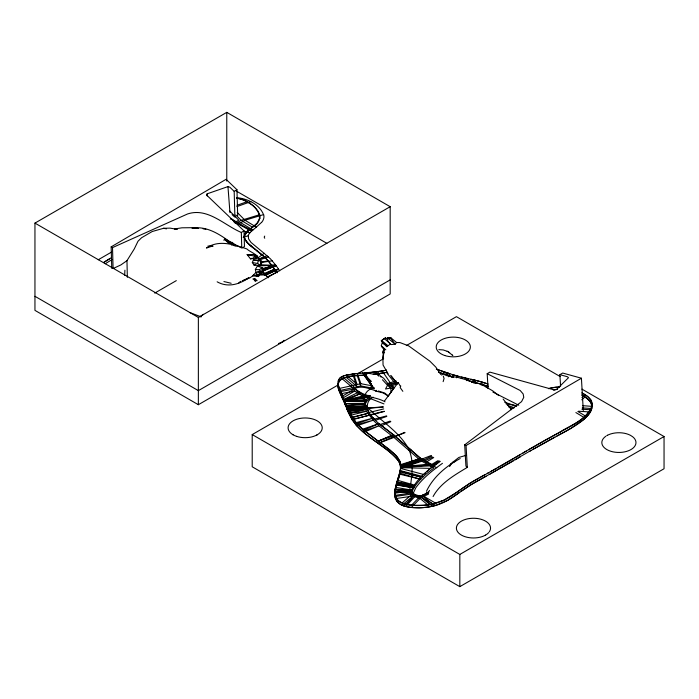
<?xml version="1.0" encoding="UTF-8"?>
<svg xmlns="http://www.w3.org/2000/svg" width="699" height="699" viewBox="0 0 699 699"><rect width="100%" height="100%" fill="white"/><g stroke="black" fill="none" stroke-linecap="round" stroke-linejoin="round"><path stroke-width="1.05" d="M396.875 481.961L395.346 488.243L395.04 493.179A43.224 24.954 0 0 0 395.223 494.796A34.015 19.642 0 0 0 395.617 496.404A25.959 14.985 0 0 0 396.438 498.282A19.502 11.263 0 0 0 397.731 500.065A15.5 8.947 0 0 0 399.601 501.672L404.144 503.769M127.34 277.302L126.965 260.675L134.287 248.923L138 241.242L141.582 237.739L152.216 231.518L163.557 228.285L170.058 228.127L176.305 229.185M404.808 503.97L403.865 503.682A18.27 10.546 0 0 1 402.939 503.35A17.126 9.891 0 0 1 402.056 502.992A15.273 8.816 0 0 1 399.61 501.672C395.686 499.121 394.524 494.149 395.136 489.754L411.65 490.663L413.013 493.861L420.213 496.238L430.086 504.486L432.856 503.935M256.419 275.852L258.307 276.559L261.391 272.959L257.625 274.69L252.82 275.773L256 272.339L262.038 272.033L262.186 267.656L257.328 266.205L255.362 269.438L256 272.339L258.307 276.559L252.82 275.773L250.05 277.809L242.177 280.946L248.931 277.704C239.521 284.406 227.874 287.901 217.144 281.811M400.745 467.491L400.134 471.309L400.78 465.822L421.785 459.06M124.649 275.231L124.92 270.198M400.763 467.273L434.158 465.709C426.154 471.633 418.002 478.544 413.057 487.317M340.806 392.244L338.596 386.311L338.098 382.065A20.647 11.927 0 0 1 338.368 380.579L340.343 377.643A10.406 6.011 0 0 1 342.213 376.49L353.021 385.699L354.743 388.871L361.794 393.249L366.626 395.258L370.164 395.695L365.813 400.658L365.131 406.372L366.363 411.327L373.266 420.23L378.963 425.822L393.589 437.12L420.58 460.554L434.027 467.928C425.123 474.551 415.556 482.284 411.519 492.882L412.882 496.089L420.073 498.457L429.955 506.705L433.293 506.024M394.944 492.638L394.883 494.778A50.293 29.035 0 0 0 394.909 495.408A38.331 22.132 0 0 0 395.477 498.632L396.962 501.515L399.513 503.918A15.273 8.816 0 0 0 401.925 505.211A17.685 10.214 0 0 0 403.734 505.901A19.389 11.193 0 0 0 404.459 506.137L405.726 506.487A25.95 14.985 0 0 0 411.37 507.448L419.339 507.762A42.543 24.561 0 0 0 429.946 506.705M400.728 467.683L430.2 468.382L431.676 467.378M394.961 492.419L396.945 483.533M254.462 280.378L254.654 278.473L252.898 278.953L255.554 280.718L257.145 280.692L254.654 278.473L255.24 281.557M474.726 382.336L474.953 380.221L473.852 379.95M559.401 432.506C570.358 424.861 589.257 419.549 592.149 404.232A22.91 13.229 0 0 0 591.817 402.117A21.791 12.582 0 0 0 590.882 400.064L587.396 396.324A32.652 18.856 0 0 0 586.845 395.896L585.08 394.664A40.594 23.443 0 0 0 581.874 392.838M396.971 483.437L399.942 473.817L400.658 468.339L421.654 461.288M382.912 358.238L383.768 351.047L382.912 358.238L383.052 365.035L388.085 373.79M395.162 489.518L395.25 488.863M412.323 492.262L411.65 490.663L412.926 487.596M395.293 488.592L396.63 482.773L413.878 485.656L396.726 482.441L397.661 479.462M229.036 243.61L224.58 239.425L224.694 238.778L233.352 244.938M257.651 263.523L258.176 260.526L260.945 260.605L261.81 262.894L260.404 265.454L254.13 265.209L252.313 262.527L253.405 259.949L260.945 260.605L260.404 265.454L257.651 263.523L252.313 262.527M590.375 411.991A32.268 18.628 0 0 0 591.8 408.583L591.992 407.281A22.595 13.045 0 0 0 590.384 401.689A29.638 17.108 0 0 0 584.897 396.918M400.204 471.004L420.92 477.102L399.977 471.956L398.509 476.875M400.064 473.267L420.789 479.331L399.845 474.184M399.977 471.956L400.134 471.309L397.355 480.396M236.812 198.315C250.906 199.154 270.05 217.747 252.295 227.385M362.3 373.074L372.025 385.822L371.108 385.315L371.51 383.751M371.562 385.263L370.977 387.543L371.894 388.05L360.763 385.935L339.137 390.689C332.497 376.901 353.012 375.022 362.073 375.302M384.546 350.243L381.313 345.795L382.266 342.597L387.202 346.04M443.14 381.663L444.075 378.517L443.28 376.132M396.883 481.926L414.219 485.027L397.408 480.239M397.748 479.199L398.421 477.137M400.78 385.979L400.204 387.657L402.851 391.326M426.451 491.257C433.336 476.788 446.268 466.067 460.187 458.535M257.826 271.527L262.038 272.033L263.331 268.722L262.186 267.656L259.268 269.814L255.362 269.438M264.379 273.152L262.964 271.684L261.776 274.585L259.74 274.497M448.609 376.778L449.85 373.755L455.302 375.442M259.879 218.306L256.882 223.357L247.027 231.815L244.335 236.122L246.284 232.601L251.85 227.743M447.203 376.114L448.409 373.275L449.92 373.782M481.27 385.245L482.625 382.257L483.787 382.606M395.206 489.213L411.737 490.095L413.336 486.766M450.191 465.831L451.03 464.057M427.351 494.551L429.518 490.357M433.092 496.535C440.353 483.131 454.621 475.067 467.308 467.369L466.05 445.534L464.704 444.852L521.576 401.628L523.769 397.32L523.158 393.956L520.178 390.496L487.194 373.694L488.051 388.583M449.457 466.443L450.951 463.629L458.859 457.452L465.814 455.416M393.677 388.006L391.623 385.752L387.526 385.298L385.516 389.02L390.732 388.032L393.432 388.548L388.364 395.949L384.651 393.004L378.395 390.986M223.872 240.29L224.694 238.778M445.097 375.311L446.556 372.646L448.679 373.371M234.899 217.258L234.182 191.369L229.822 187.192L227.961 186.607L207.175 193.815L206.52 194.969L244.021 230.897L244.458 246.581L241.767 248.162L241.33 232.47C224.23 225.235 207.752 207.288 187.577 213.964L112.513 247.603L111.167 246.869L111.761 268.355M373.921 388.548L374.323 387.875L373.004 387.141M475.503 383.541L475.949 382.842L471.799 381.357L458.465 377.591L450.095 376.176M441.707 375.153L443.979 371.763M582.215 393.109L587.396 396.324A28.886 16.671 0 0 1 589.371 398.115A23.661 13.665 0 0 1 590.882 400.055L592.149 404.232A25.741 14.862 0 0 1 591.913 406.355A32.303 18.646 0 0 1 590.506 409.763L585.316 415.949L577.872 411.458M253.082 258.586L254.742 256.149L256.673 255.476L257.136 258.045L250.487 258.875L247.131 254.602L253.955 254.48L254.742 256.149L257.136 258.045L255.152 257.634M473.38 381.881L474.665 380.151M384.441 401.069L397.906 382.912M258.307 276.559L260.841 272.977M252.82 275.773L253.58 274.786M451.318 377.355L453.319 374.856L457.985 376.176M456.561 377.801L457.88 376.149L461.384 377.041M231.587 245.148L232.636 243.899C221.076 235.17 207.323 225.541 192.042 228.197M261.522 222.404L256.149 227.306M396.586 342.519L395.11 344.24L390.968 344.572L387.639 341.156L387.368 337.704L391.047 337.949L396.586 342.519L399.889 342.554L408.609 345.848L429.859 361.165L435.783 367.071L440.859 374.524M488.662 532.629L487.675 533.59A17.099 9.873 0 0 1 486.128 534.735L485.656 535.023M376.674 390.322L376.088 390.968C369.553 388.766 361.881 385.315 355.136 388.382L356.298 390.523C364.511 397.792 375.826 396.525 385.027 401.803M404.843 503.988L405.813 504.25L414.778 494.569L401.925 505.22M405.726 506.487L414.647 496.797L403.734 505.901M404.267 503.813L405.857 504.259A23.88 13.788 0 0 0 408.627 504.835A28.275 16.33 0 0 0 411.501 505.237L420.213 496.238L424.127 494.411M411.37 507.465L420.073 498.457L428.539 494.036M486.321 387.552L487.885 386.023M430.2 468.382L429.003 469.536M340.815 379.426C334.751 384.878 340.221 392.864 342.702 398.902M428.601 469.92L426.984 471.449M381.287 340.815L384.214 338.604L390.601 343.908L386.722 346.748L381.287 340.815L385.464 337.879L387.919 340.002M581.926 397.626L585.08 394.664M581.795 399.845L584.949 396.892L582.66 395.547M424.127 474.114L423.716 474.49L400.658 468.435M424.94 473.354L425.761 472.594M255.712 227.656L250.46 232.173A27.506 15.885 0 0 0 249.989 232.697A17.798 10.275 0 0 0 248.189 235.781M249.508 229.604C238.691 235.476 247.245 243.689 253.283 247.996M472.035 382.274L474.438 380.09M238.56 283.139L240.526 281.365M471.982 382.082L474.324 380.064M373.196 397.181C363.113 402.187 367.726 414.35 374.952 419.723M402.056 502.992L412.838 493.459M471.79 382.012L474.21 380.038L472.026 379.522M466.749 379.95L468.374 378.683M200.15 316.804L203.409 314.288M433.642 466.399L440.152 461.357M428.749 492.367L419.977 497.181L415.643 495.853L414.559 495.416L413.441 492.804L415.861 487.666C423.052 477.784 432.69 470.41 442.458 463.332M466.6 379.906L468.278 378.657L466.451 379.854M258.018 257.852L264.152 253.344L270.504 258.91L275.782 265.192L260.753 265.096M459.68 492.314C451.126 498.789 441.724 504.722 430.96 506.522C417.565 509.353 388.696 509.501 395.73 487.902C398.185 478.457 404.791 466.556 396.298 458.142C391.038 452.358 384.45 448.024 378.168 443.454L393.948 437.425M457.67 491.65L460.781 489.387M513.354 460.894L471.476 484.416L447.91 500.239L435.739 505.394M370.592 373.371L369.448 372.349L365.586 374.55L374.017 388.941M432.104 465.691L438.955 460.807M432.934 466.076L439.776 461.191M461.821 488.636L472.279 481.786M461.305 491.135L471.476 484.416L486.041 476.229M126.965 260.675L120.84 264.947L113.089 268.53L112.513 247.603M457.102 492.052L443.848 500.196L432.996 503.9M432.174 467.046L434.158 465.709L420.711 458.326L407.36 446.775M605.937 436.185L605.701 436.342A17.082 9.865 0 0 0 607.029 449.684A17.082 9.865 0 0 0 630.166 450.007A17.082 9.865 0 0 0 632.621 436.718L630.376 435.285A17.082 9.865 0 0 0 608.733 434.673L607.885 435.058M461.244 378.578L462.983 377.425L467.203 378.412M352.165 374.07L345.953 375.188A19.039 10.992 0 0 0 344.196 375.695L340.343 377.643A10.983 6.343 0 0 0 339.085 379.05A14.723 8.502 0 0 0 338.377 380.588L338.36 385.332L341.435 393.642M104.308 262.046L111.255 257.782M109.525 258.848L103.426 262.571M112.102 259.556L105.208 263.741M425.883 462.345L433.721 457.548M430.794 465.027L437.766 460.763M606.811 435.634L607.58 435.215M522.817 453.162L526.303 451.1M531.161 450.366L489.737 474.237M370.164 395.695L344.511 400.51L342.554 396.071L354.743 388.871L340.518 391.58M342.423 398.299L354.611 391.091L361.663 395.477L366.494 397.486L370.033 397.923L366.425 401.742L365.324 403.961L344.773 403.673L344.354 402.676M520.493 454.542L514.665 457.976M528.627 449.719L554.202 435.241M570.611 426.364L575.181 423.568A95.676 55.238 0 0 0 585.369 415.966M520.493 456.692L515.146 459.846M111.167 246.869L226.083 179.311L236.961 189.735L237.686 215.624M234.182 191.369L236.961 189.735M241.33 232.47L244.021 230.897M472.865 481.436L478.771 478.046M529.379 451.423L569.659 429.064L582.992 420.082A75.492 43.591 0 0 0 585.185 418.177L575.88 412.559M513.503 458.666L501.122 465.796M487.194 373.694L489.894 372.121L554.456 389.972L556.474 389.535L568.497 377.713L567.413 376.744L559.899 374.673L560.572 386.25M559.899 374.673L562.695 373.039L581.419 378.22L583.289 410.523M466.05 445.534L581.419 378.22M532.953 449.317L554.831 437.058M234.881 222.955L236.909 222.806L241.164 220.334L259.687 214.68L258.053 211.168L255.24 207.717A43.74 25.251 0 0 0 251.457 204.519L246.939 201.749A29.638 17.108 0 0 0 238.647 198.586A22.595 13.045 0 0 0 236.419 198.167M231.858 219.311L235.712 223.112L240.762 222.728L245.017 220.264L263.54 214.602C259.277 204.082 247.332 198.525 236.524 197.668M384.214 338.604L385.464 337.879M34.95 223.103L226.773 112.356L390.182 206.694L390.182 293.964L198.359 404.712L34.95 310.373L34.95 223.103L198.359 317.442L390.182 206.694M98.262 259.748L111.49 252.103M154.724 293.099L176.314 280.64M390.182 279.888L198.359 390.636L34.95 296.297M581.944 389.133L664.05 436.534L664.05 468.741L459.828 586.644L252.208 466.783L252.208 434.577L338.246 384.896M358.106 373.441L383.629 358.701M406.32 345.594L456.43 316.664L560.24 376.595M252.208 434.577L459.828 554.438L664.05 436.534M426.495 493.066L427.674 492.384M441.436 501.253A40.149 23.181 0 0 1 435.722 503.219L432.358 504.04L422.353 495.425L428.373 491.982M569.432 427.045L545.211 440.125L490.34 471.755M499.934 466.469L497.539 467.814M496.334 468.479L494.534 469.475M479.968 477.382L484.809 474.735M316.621 435.127L317.232 434.795M485.552 535.085L483.647 536.037A17.082 9.865 0 0 1 457.129 530.978A17.082 9.865 0 0 1 474.315 518.265A17.082 9.865 0 0 1 489.256 531.887M493.319 470.139L493.931 469.807M492.113 470.794L469.527 483.472L452.908 494.988A85.068 49.113 0 0 1 446.617 498.833A51.21 29.568 0 0 1 441.445 501.262M487.247 473.424L488.461 472.769M554.814 434.918L559.742 432.323M556.71 436.08C569.702 429.186 610.515 409.789 581.524 394.996M372.943 388.163C361.479 391.265 362.012 405.263 371.221 410.837C382.72 421.724 396.307 430.654 405.507 443.769C414.629 456.071 412.384 472.008 410.418 486.154C406.835 499.409 420.291 497.443 427.91 493.083M267.429 276.944L276.795 272.234L277.197 272.785M359.417 391.772L344.013 399.347M343.934 401.672L359.277 394M422.912 460.44L431.659 456.202M424.075 461.244L432.821 456.997M258.315 259.757L266.992 255.651M254.13 265.209L255.895 264.379M263.453 274.55L274.707 269.237L276.795 272.234M265.428 275.354L278.56 269.159L279.731 270.854M265.078 275.126L278.525 269.106M363.733 430.095L379.094 423.594L393.72 434.892L408.81 448.042M362.554 431.405L363.698 432.401L378.963 425.822L362.554 431.405L356.411 425.35L352.016 419.487L369.229 415.223L352.217 419.802M381.296 425.787L390.837 421.672M378.037 443.358L393.205 436.814M404.677 432.366L395.145 436.482C384.581 427.238 368.749 418.884 365.262 404.153L345.822 403.716L345.192 402.161M263.838 273.702L274.628 269.124L274.052 268.285M264.746 274.882L278.49 269.054L276.131 265.681L262.579 271.229M262.597 269.718L272.278 265.751L273.912 268.075M378.229 441.183L393.72 434.892M250.487 258.875L252.322 258.149M262.247 270.985L276.088 265.611M421.41 459.287L431.309 455.468M377.696 440.798L378.299 441.226L394.079 435.206M405.062 432.69L395.145 436.482L422.109 459.89L436.77 467.736M262.116 269.325L272.182 265.629L260.124 265.192M262.946 270.356L276.035 265.55M344.188 399.732L361.794 393.249M387.237 383.629L396.036 380.981M388.067 385.498L396.674 382.991L395.704 381.077M389.692 386.206L397.347 384.031M400.772 465.49L420.711 458.326L400.693 464.599L400.78 465.779L400.745 465.193M400.632 467.718L420.58 460.554L400.562 466.818L400.658 468.295M236.987 205.288L246.939 201.749M236.856 206.624L250.792 201.67M258.35 259.076L264.545 256.961L271.928 265.271M259.111 260.063L268.399 256.882M362.851 429.326L357.967 424.669A99.555 57.475 0 0 1 356.971 423.603L373.397 418.011L356.123 422.642L349.465 412.314M356.839 425.822L373.266 420.23L355.992 424.87L352.174 419.741L347.56 410.54M375.52 420.282L386.792 416.438M356.577 423.166L362.685 429.186L379.094 423.594M379.924 424.59L390.173 421.095M230.259 219.119L231.308 218.77L251.588 231.063M212.505 246.031L206.458 248.023C218.997 239.381 233.737 244.633 246.773 248.896C250.915 252.811 258.979 254.2 259.023 261.12M389.212 338.534L391.047 337.949M243.13 237.372L248.241 235.781L248.608 238.918L251.028 242.439L264.152 253.344M548.418 388.688L549.545 388.364A25.487 14.714 0 0 1 552.682 387.657A20.516 11.839 0 0 1 555.967 387.229L559.331 387.124A20.621 11.909 0 0 0 555.967 387.229L549.545 388.364M355.214 373.712L344.196 375.695A13.831 7.986 0 0 0 342.204 376.481M371.125 414.97L384.336 411.423M374.481 419.138L386.669 415.87M278.482 343.55L282.282 341.89A16.156 9.323 0 0 0 284.065 340.273M423.664 460.353L400.789 466.347L400.78 466.932L430.304 463.979M349.107 411.554L349.928 413.249L366.494 409.107L348.722 410.697M349.797 415.477L366.363 411.327L348.775 413.336L352.008 419.461M369.273 412.471L383.707 408.924M370.82 414.577L384.223 411.283M433.502 505.98L435.591 505.438L422.222 497.653L432.227 506.268M262.518 268.565L275.974 265.454M344.389 400.221L366.626 395.258M387.229 372.226L378.972 373.659A81.119 46.833 0 0 1 375.835 374.061L373.283 374.341M339.268 388.461L360.894 383.707L372.025 385.822M386.564 370.155L379.994 371.309M386.433 372.384L395.136 383.41M386.294 370.208L385.481 370.365M405.857 504.259L411.501 505.237A34.688 20.026 0 0 0 417.731 505.552A41.11 23.731 0 0 0 423.978 505.281L432.358 504.04M385.979 372.471L373.38 374.332M340.387 393.808L354.611 391.091L352.89 387.928L342.073 378.709A10.625 6.134 0 0 0 340.815 379.426M385.21 370.418L376.377 371.789L378.954 376.35M473.896 383.218L475.949 382.842M387.91 383.926L398.369 382.711M368.862 396.805L344.546 400.606M260.998 262.02L268.433 260.893M261.347 262.474L272.287 260.814M395.04 493.179L411.65 490.663M394.909 495.408L411.519 492.882L395.005 491.982M553.092 389.789L556.264 389.422L553.547 389.797M379.714 371.344L377.766 371.615L380.999 377.067M395.625 496.404L413.013 493.861M395.485 498.623L412.882 496.089M368.216 397.46L344.633 400.807L345.07 401.873M352.313 374.044L358.316 373.406M376.132 371.816L375.293 371.912M346.223 377.277A41.914 24.194 0 0 1 353.406 376.149L354.105 376.045M347.123 406.94L348.163 409.439L365.909 407.438L347.517 407.91M348.05 411.694L365.778 409.658L347.49 410.374L347.167 409.597L365.673 408.854M374.944 371.955L374.245 372.034M354.341 376.01L358.718 375.59M373.886 372.069L372.838 372.174M355.704 373.659L363.078 373.013M370.732 372.375L375.992 371.833L378.019 375.459M372.488 372.209L371.781 372.279M370.374 372.41L371.082 372.34M370.208 372.418L367.595 372.646M358.928 373.353L359.845 373.275M359.207 375.546L365.918 374.996M368.915 372.532L365.394 372.829L366.669 374.384M365.131 372.847L362.868 373.03L371.108 385.315M364.974 372.855L366.494 372.733M365.262 404.153L346.582 405.612L347.036 406.731M346.451 407.832L365.131 406.372L345.69 405.936M367.456 408.085L383.183 406.844M367.517 408.33L383.244 407.098M365.664 405.822L347.246 407.246L346.914 406.425M365.525 408.05L347.115 409.465L346.529 408.041M233.912 221.924L236.017 221.766L238.787 220.159L229.438 210.749M344.764 401.121L366.556 399.513M400.772 467.089L432.244 464.879M347.272 407.307L365.752 406.224M438.806 349.631L443.245 349.946L447.5 351.431M365.804 406.626L347.42 407.666M258.412 265.882L275.817 265.253M344.834 401.296L365.813 400.658M259.853 274.847L265.218 274.768L268.53 277.555M453.354 461.812L454.49 461.69L453.293 461.812M365.455 401.733L344.904 401.453L345.358 402.58M194.348 228.355L198.56 228.459L191.273 227.699L181.915 227.813L174.584 228.957L177.432 229.394M207.918 246.048L213.099 246.179M251.247 254.768L247.131 254.602L254.742 256.149M382.432 379.74L387.526 385.298L391.623 385.752M259.137 274.48L265.218 274.768L268.276 277.748M411.501 505.237L423.978 505.281A42.901 24.771 0 0 0 430.086 504.486M395.075 491.432L411.606 492.314L395.372 489.58M581.874 409.203L590.524 409.763M578.492 411.222L590.393 411.991A51.7 29.847 0 0 1 585.142 418.151M582.45 405.647L591.913 406.355M582.319 407.875L591.782 408.583M259.364 272.741L261.391 272.959M253.405 259.949L258.176 260.526M384.59 352.506L382.633 352.226L383.707 349.395L383.62 354.262L382.633 352.226L383.891 353.79M254.908 255.214L256.673 255.476M203.086 228.818L205.864 229.237M367.508 373.17L375.844 374.533M506.015 403.804L516.683 405.708M396.499 485.001L413.747 487.885L396.595 484.669M395.503 487.352L411.737 490.095M396.787 484.023L414.088 487.255L397.277 482.459M163.557 228.285L166.537 228.853M243.671 231.317L249.945 232.741L243.741 231.22M466.88 378.334L471.659 379.435M468.601 380.99L470.06 381.322M466.425 380.492L467.072 380.64M465.901 378.115L462.126 377.224M470.934 379.269L473.485 379.863M471.519 381.663L472.987 382.003M223.916 281.557L231.151 283.27M471.397 381.628L477.758 383.174M474.306 382.318L488.409 386.416L478.23 383.297M474.953 380.221L476.176 380.518M461.279 377.014L462.983 377.425M476.491 380.597L478.876 381.208M375.328 390.968L383.227 392.96L388.146 395.992M400.527 470.663L423.585 476.718M479.033 381.252L488.199 384.057M457.88 376.149L455.582 375.52M482.625 382.257L475.058 380.247L475.093 382.353M453.188 377.084L451.668 376.612M483.935 382.65L487.212 383.716M453.668 377.224L447.57 375.267M436.325 369.177L439.898 370.356M451.021 376.403L450.147 376.123M449.536 375.922L442.65 373.572M438.273 369.815L437.819 369.666M449.308 373.581L448.767 373.397M504.722 402.24L516.631 406.189M507.334 405.376L514.534 407.762M508.951 407.176L513.057 408.539M438.614 369.928L441.785 371.003M447.945 373.117L448.409 373.275M447.474 372.96L445.42 372.261M440.527 370.575L446.556 372.646M441.244 373.091L438.422 372.13L446.871 375.031M442.415 371.221L444.94 372.095M189.612 312.479L201.26 316.892M371.169 398.911L383.987 403.917M235.712 223.112L252.391 230.355M492.909 392.078L518.78 405.228M447.115 351.23L448.793 352.156M224.929 238.979L240.832 247.656M482.528 385.018L492.751 390.863L498.789 395.59M236.218 191.002L326.896 243.357M422.353 495.425L435.722 503.219M240.762 222.728L252.872 229.945M236.909 222.806L249.019 230.015M256.376 227.131L245.017 220.264L237.241 212.435M252.522 227.21L241.164 220.334L235.851 214.995M292.497 434.446L293.073 434.795M448.382 351.894L452.69 355.442M449.177 352.401L449.623 352.689M391.938 387.211L393.554 388.242M224.58 239.425L234.488 245.908M380.85 376.298L383.655 378.246L389.509 385.665M378.299 441.226L390.033 449.938L396.569 456.08A47.506 27.427 0 0 1 398.081 458.011L399.854 461.244L400.702 464.652A39.52 22.814 0 0 0 400.571 463.752A38.148 22.027 0 0 0 400.387 462.913A36.077 20.83 0 0 0 399.854 461.244L395.547 454.944L381.069 443.21M377.233 440.466L363.375 429.789M376.936 442.572L365.848 434.201A168.328 97.178 0 0 1 363.698 432.401M382.266 342.597L384.249 344.109M256.428 250.425L257.494 251.247M276.926 272.418L267.228 259.574L247.245 242.597L244.72 238.918L244.327 236.175L244.72 238.918L248.477 243.855L262.667 255.336M393.354 434.612L378.168 441.13L363.829 430.182M254.314 248.8L255.371 249.613M258.053 251.675L264.545 256.961L263.628 256.149M259.268 269.814L262.038 272.033M381.872 340.649L387.893 345.638M381.872 346.844L384.188 348.775M387.526 385.298L390.732 388.032L391.125 391.894M346.372 375.092L357.006 384.144L353.537 373.895M411.728 450.567L409.439 448.583M363.611 429.99L362.685 429.186M381.313 345.795L385.813 349.841M467.308 467.369L465.936 466.119L464.704 444.852M232.077 214.61L234.191 216.594M366.757 376.875L371.466 381.488M231.823 242.177L232.4 242.754M232.566 242.92L236.096 246.476M355.974 424.852C368.207 439.374 387.263 446.364 398.753 461.48A36.636 21.153 0 0 1 400.553 466.818M356.971 423.603L356.289 422.843M356.525 423.105L352.348 417.574L369.36 412.995L352.139 417.242L349.928 413.249M452.375 355.083L452.777 355.538M365.262 375.048L370.365 381.296M392.2 385.42L394.21 387.91M390.68 375.433L396.674 382.991M391.248 376.097L395.267 381.191M503.123 399.033L511.423 409.701M364.555 372.89L365.743 374.585M382.204 370.959L390.121 382.571M398.482 383.113L400.282 386.154M232.715 243.007L233.947 245.323M349.404 412.183L348.355 409.876M342.554 396.071L341.566 393.921M341.951 394.769L342.344 395.608M342.466 395.887L342.702 396.394M341.863 394.577L340.885 392.427M342.842 396.709L343.087 397.233M342.755 399.015L343.026 399.618M345.743 406.075L339.137 390.689M348.635 413.03L345.236 404.808M348.67 410.601L347.988 409.029M412.41 492.463L412.751 493.258M262.964 271.684L264.17 274.611M344.773 403.673L345.061 404.389M345.822 403.716L346.424 405.21M345.594 403.148L345.839 403.751M346.328 404.974L346.66 405.813M357.39 373.493L360.894 383.707M357.259 375.721L360.763 385.935M353.397 376.123L356.874 386.372L346.241 377.311A16.593 9.585 0 0 0 342.047 378.692M227.961 186.607L229.954 212.618M256.9 255.817L256.987 257.477M207.175 193.815L207.227 195.93M459.828 554.438L459.828 586.644M226.773 112.356L226.773 181.085M198.359 317.442L198.359 404.712M556.264 389.404A23.006 13.281 0 0 1 557.409 389.36M263.698 214.584A23.05 13.307 0 0 1 261.618 222.431M259.67 214.68A23.006 13.281 0 0 1 259.906 218.306M264.738 238.21A3.888 2.246 0 0 1 264.738 236.105M455.591 461.314L454.708 461.628L455.503 461.357M390.881 338.299L387.368 337.704L395.11 344.24L390.881 338.299M296.612 436.359A17.082 9.865 0 0 0 322.23 427.823A17.082 9.865 0 0 0 296.612 419.286A17.082 9.865 0 0 0 296.612 436.359M444.739 355.511A17.082 9.865 0 0 0 470.357 346.966A17.082 9.865 0 0 0 444.739 338.43A17.082 9.865 0 0 0 444.739 355.511"/></g></svg>
